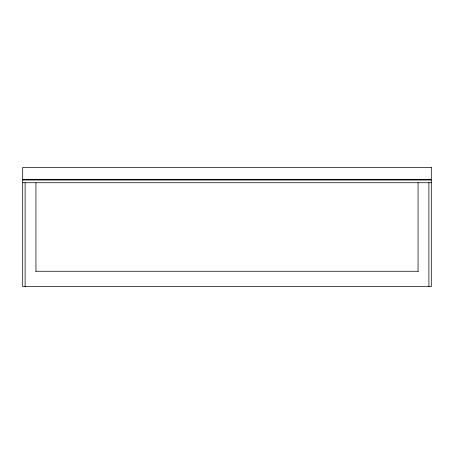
<?xml version="1.0" encoding="UTF-8"?>
<svg xmlns="http://www.w3.org/2000/svg" width="454" height="454" viewBox="0 0 454 454"><rect width="100%" height="100%" fill="white"/><g stroke="black" fill="none" stroke-linecap="round" stroke-linejoin="round"><path stroke-width="0.68" d="M430.619 179.33L431.3 180.011L431.3 286.587L22.7 286.587L22.7 180.011L23.381 179.33M22.7 180.011L431.3 180.011M22.7 182.735L431.3 182.735M35.662 271.265L418.338 271.265M428.894 182.735L428.894 286.587M418.06 182.735L418.06 271.265M35.94 182.735L35.94 271.265M25.106 182.735L25.106 286.587M431.3 167.412L22.7 167.412L22.7 179.33L431.3 179.33L431.3 167.412"/></g></svg>
